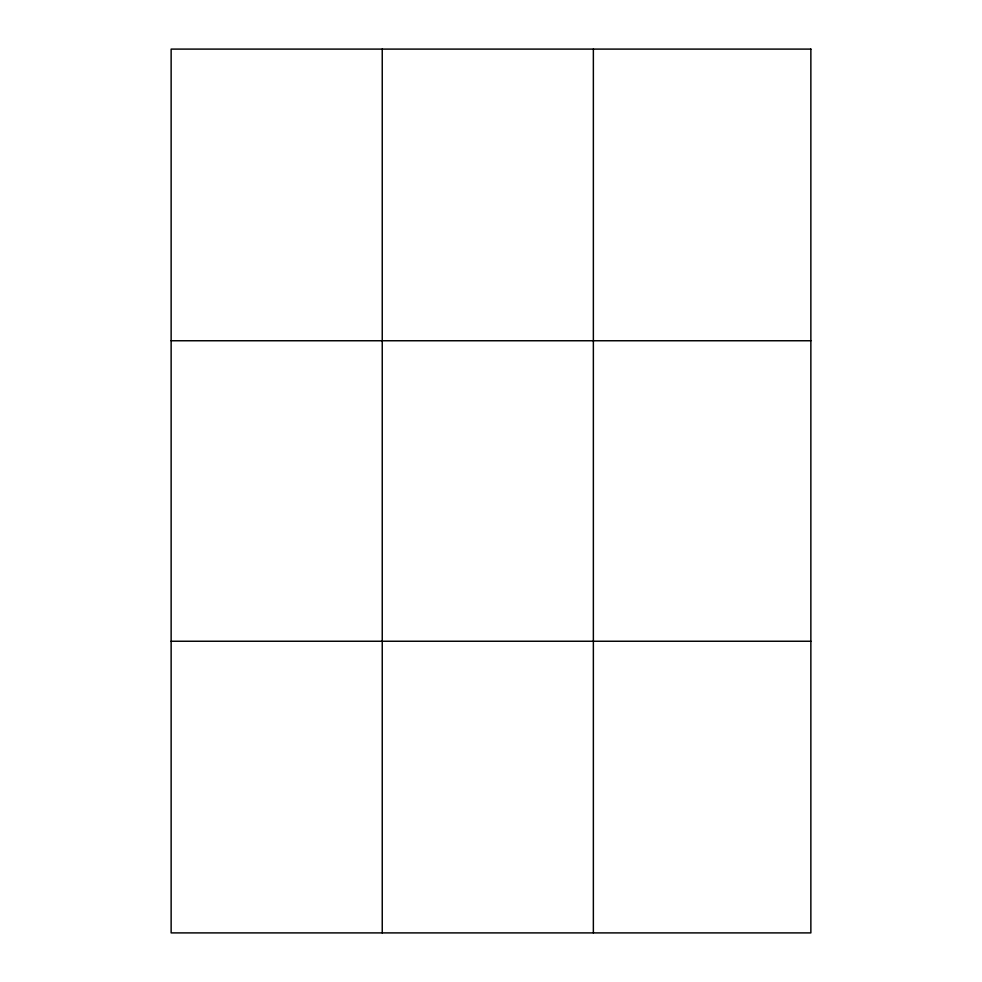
<?xml version="1.0" encoding="UTF-8"?>
<svg xmlns="http://www.w3.org/2000/svg" width="982" height="982" viewBox="0 0 982 982"><rect width="100%" height="100%" fill="white"/><g stroke="black" fill="none" stroke-linecap="round" stroke-linejoin="round"><path stroke-width="1.47" d="M382.243 49.1L382.243 932.9M593.361 49.1L593.361 932.9M171.138 340.754L810.862 340.754M171.138 641.246L810.862 641.246M810.862 49.1L810.862 932.9L171.138 932.9L171.138 49.1L810.862 49.1"/></g></svg>
